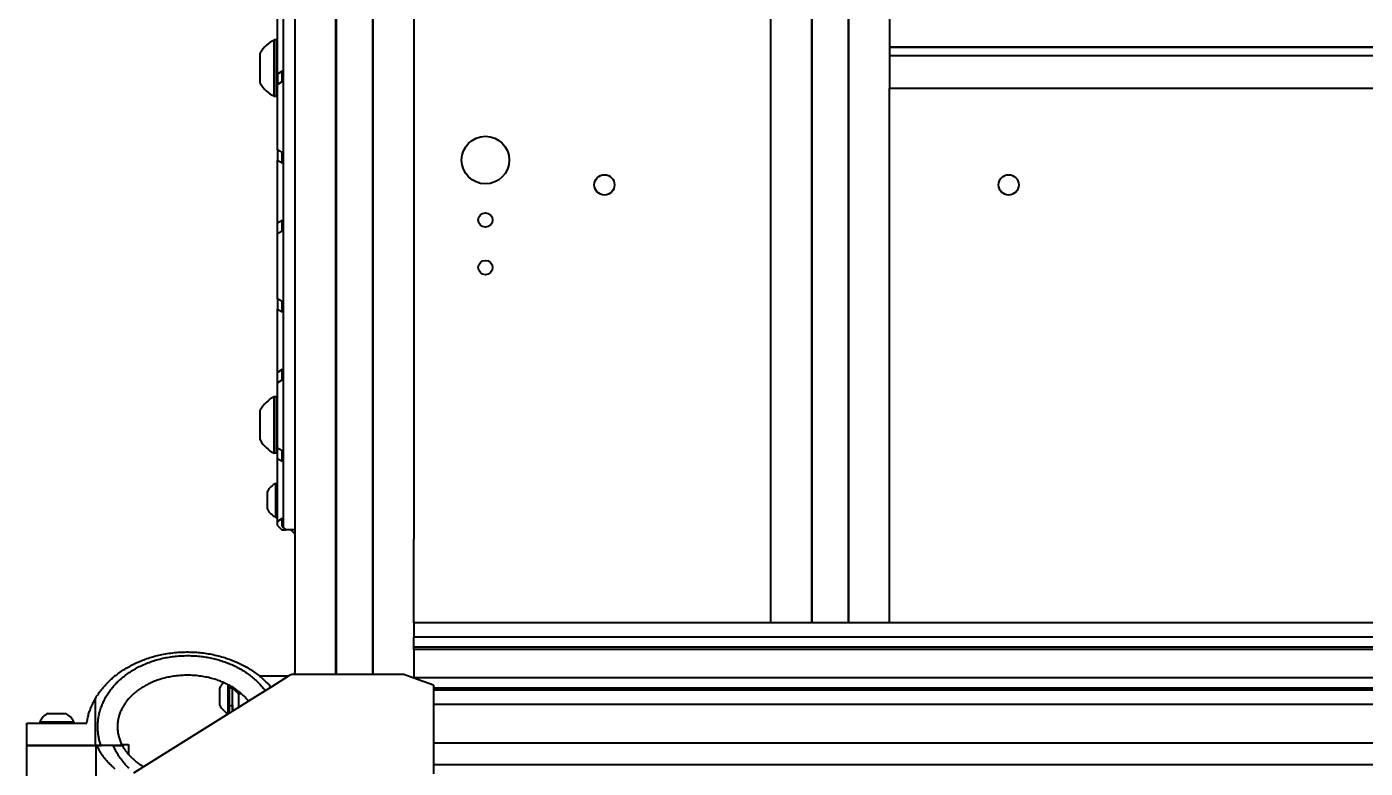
# Model space of a CAD drawing. Header units: millimetres. Extents: x 15 to 415, y 5 to 292.
# Drawn here: x 89.36 to 117.51, y 112.42 to 128.01 of the extents above; entities that cross this region are included whole.
import ezdxf

# ---------------------------------------------------------------- set-up
doc = ezdxf.new("R2010")
doc.units = ezdxf.units.MM
doc.layers.add('Geometries', color=7, linetype='Continuous')

msp = doc.modelspace()

# ---------------------------------------------------------------- linework, layer by layer
at = {"layer": 'Geometries', "linetype": 'Continuous', "lineweight": 40}
for p, q in [((95.8692, 141.4722), (95.8692, 114.3933)), ((96.6321, 141.4722), (96.6321, 114.3933)), ((94.7569, 138.7128), (94.7569, 117.4838)), ((96.6382, 137.9257), (96.6382, 114.3933)), ((95.8632, 114.3933), (95.8632, 136.829)), ((97.5007, 136.4654), (97.5007, 118.7384)), ((105.0007, 136.4646), (105.0007, 115.4741)), ((105.8632, 136.4646), (105.8632, 115.4741)), ((105.8692, 136.4646), (105.8692, 115.4741)), ((106.6321, 136.4646), (106.6321, 115.4741)), ((106.6382, 136.4646), (106.6382, 115.4741)), ((95.0007, 135.0154), (95.0007, 117.3457)), ((94.6319, 127.4479), (94.6319, 128.3397)), ((107.5007, 128.3468), (107.5007, 127.584)), ((94.6171, 127.7291), (94.5655, 127.7291)), ((94.5655, 126.5416), (94.5655, 127.7291)), ((94.6171, 127.4479), (94.6171, 127.7291)), ((107.5007, 127.584), (127.5007, 127.584)), ((107.5007, 127.584), (107.5007, 127.5779)), ((107.5007, 127.5779), (127.5007, 127.5779)), ((107.5007, 127.5779), (107.5007, 127.3967)), ((94.2733, 126.8229), (94.2733, 127.4479)), ((94.6319, 127.4479), (94.6171, 127.4479)), ((94.6171, 126.8229), (94.6171, 127.4479)), ((94.6319, 127.0118), (94.6319, 127.4479)), ((107.5007, 127.3967), (107.5007, 126.7154)), ((127.5007, 127.3967), (107.5007, 127.3967)), ((107.5007, 127.3967), (107.5007, 126.7154)), ((94.7319, 127.0698), (94.6319, 127.0118)), ((94.6319, 127.0118), (94.6319, 126.8229)), ((94.7319, 126.8531), (94.7319, 127.0698)), ((94.6319, 126.8229), (94.6171, 126.8229)), ((94.6171, 126.5416), (94.6171, 126.8229)), ((94.6319, 126.7951), (94.7319, 126.8531)), ((94.6319, 126.8229), (94.6319, 126.7951)), ((94.6319, 125.4211), (94.6319, 126.7951)), ((107.5007, 126.7154), (127.5007, 126.7154)), ((107.5007, 115.4741), (107.5007, 126.7154)), ((94.6171, 126.5416), (94.5655, 126.5416)), ((94.6319, 125.4211), (94.6319, 125.2047)), ((94.7319, 125.3635), (94.6319, 125.4211)), ((94.7319, 125.1822), (94.7319, 125.3635)), ((94.6319, 125.1822), (94.6319, 125.2047)), ((94.6319, 125.2047), (94.6319, 125.2047)), ((94.6319, 125.2047), (94.7319, 125.1471)), ((94.6319, 123.9003), (94.6319, 125.1822)), ((94.6319, 125.1822), (94.6319, 125.1822)), ((94.7319, 125.1471), (94.7319, 125.1822)), ((94.7319, 125.1822), (94.7319, 125.1822)), ((94.7319, 123.9348), (94.6319, 123.8768)), ((94.6319, 123.8768), (94.6319, 123.9003)), ((94.6319, 123.9003), (94.6319, 123.9003)), ((94.6319, 123.8768), (94.6319, 123.8768)), ((94.6319, 123.6601), (94.6319, 123.8768)), ((94.7319, 123.7181), (94.7319, 123.9348)), ((94.6319, 123.6601), (94.7319, 123.7181)), ((94.6319, 122.2861), (94.6319, 123.6601)), ((94.7319, 122.2285), (94.6319, 122.2861)), ((94.6319, 122.2861), (94.6319, 122.0697)), ((94.7319, 122.0472), (94.7319, 122.2285)), ((94.6319, 120.7653), (94.6319, 122.0697)), ((94.6319, 122.0697), (94.6319, 122.0697)), ((94.6319, 122.0697), (94.7319, 122.0121)), ((94.7319, 122.0121), (94.7319, 122.0472)), ((94.7319, 122.0472), (94.7319, 122.0472)), ((94.7319, 120.7998), (94.6319, 120.7418)), ((94.6319, 120.7418), (94.6319, 120.7653)), ((94.6319, 120.7653), (94.6319, 120.7653)), ((94.6319, 120.7418), (94.6319, 120.7418)), ((94.6319, 120.5251), (94.6319, 120.7418)), ((94.7319, 120.5831), (94.7319, 120.7998)), ((94.6319, 120.5251), (94.7319, 120.5831)), ((94.6319, 119.9479), (94.6319, 120.5251)), ((94.6171, 120.2291), (94.5655, 120.2291)), ((94.5655, 119.0416), (94.5655, 120.2291)), ((94.6171, 119.9479), (94.6171, 120.2291)), ((94.2733, 119.3229), (94.2733, 119.9479)), ((94.6319, 119.9479), (94.6171, 119.9479)), ((94.6171, 119.3229), (94.6171, 119.9479)), ((94.6319, 119.3229), (94.6319, 119.9479)), ((94.6171, 119.3229), (94.6319, 119.3229)), ((94.6171, 119.0416), (94.6171, 119.3229)), ((94.6319, 119.1511), (94.6319, 119.3229)), ((94.7319, 119.0935), (94.6319, 119.1511)), ((94.6319, 118.9347), (94.6319, 119.1511)), ((94.7319, 118.8771), (94.7319, 119.0935)), ((94.6171, 119.0416), (94.5655, 119.0416)), ((94.6319, 118.9122), (94.6319, 118.9347)), ((94.6319, 118.9347), (94.6319, 118.9347)), ((94.6319, 118.9347), (94.7319, 118.8771)), ((94.6319, 118.7499), (94.6319, 118.9122)), ((94.6319, 118.9122), (94.6319, 118.9122)), ((94.6319, 118.7498), (94.6319, 118.7499)), ((94.6319, 118.2385), (94.6319, 118.7498)), ((97.5007, 118.7384), (97.5007, 117.2384)), ((94.4225, 117.8635), (94.4225, 118.2385)), ((94.5978, 118.4073), (94.6287, 118.4073)), ((94.5978, 117.6948), (94.5978, 118.4073)), ((94.6287, 118.2385), (94.6287, 118.4073)), ((94.6287, 118.2385), (94.6319, 118.2385)), ((94.6287, 117.8635), (94.6287, 118.2385)), ((94.6319, 117.8635), (94.6319, 118.2385)), ((94.5978, 117.6948), (94.6287, 117.6948)), ((94.6287, 117.8635), (94.6319, 117.8635)), ((94.6287, 117.6948), (94.6287, 117.8635)), ((94.6319, 117.795), (94.6319, 117.8635)), ((94.6319, 117.6092), (94.6319, 117.795)), ((94.6319, 117.795), (94.6319, 117.795)), ((94.7319, 117.6671), (94.6319, 117.6092)), ((94.7319, 117.5088), (94.7319, 117.6671)), ((94.6319, 117.6092), (94.6319, 117.6092)), ((94.6319, 117.5253), (94.6319, 117.6092)), ((94.6319, 117.5253), (94.7233, 117.4338)), ((94.7233, 117.4338), (94.8069, 117.4338)), ((94.7319, 117.5088), (94.7569, 117.4838)), ((94.7569, 117.4838), (94.8069, 117.4338)), ((94.9126, 117.4338), (94.8069, 117.4338)), ((95.0006, 117.4338), (94.9126, 117.4338)), ((94.9126, 117.4338), (95.0006, 117.3458)), ((95.0007, 117.3457), (95.0007, 114.5685)), ((97.5007, 115.4741), (97.5007, 117.2384)), ((105.0007, 115.4741), (97.5007, 115.4741)), ((97.5007, 115.4741), (97.5007, 115.1791)), ((105.8632, 115.4741), (105.0007, 115.4741)), ((105.8692, 115.4741), (105.8632, 115.4741)), ((106.6321, 115.4741), (105.8692, 115.4741)), ((106.6382, 115.4741), (106.6321, 115.4741)), ((107.5007, 115.4741), (106.6382, 115.4741)), ((127.5007, 115.4741), (107.5007, 115.4741)), ((137.5007, 115.1791), (97.5007, 115.1791)), ((97.5007, 115.1791), (97.5007, 115.1736)), ((97.5007, 114.9677), (97.5007, 115.1736)), ((97.5007, 114.9141), (97.5007, 114.9677)), ((137.5006, 114.9677), (97.5007, 114.9677)), ((137.5007, 114.9141), (97.5007, 114.9141)), ((97.5007, 114.9141), (97.5007, 114.3241)), ((95.0007, 114.5685), (95.0007, 114.4468)), ((94.2566, 114.3606), (94.8753, 114.3606)), ((94.8753, 114.3606), (94.4995, 114.1257)), ((94.9276, 114.3933), (94.8753, 114.3606)), ((95.0006, 114.3933), (94.9276, 114.3933)), ((95.0007, 114.3933), (95.0006, 114.3933)), ((95.0007, 114.4305), (95.0007, 114.4468)), ((95.0007, 114.4305), (95.0007, 114.3933)), ((95.8632, 114.3933), (95.0007, 114.3933)), ((95.8692, 114.3933), (95.8632, 114.3933)), ((96.6321, 114.3933), (95.8692, 114.3933)), ((96.6382, 114.3933), (96.6321, 114.3933)), ((97.2906, 114.3933), (96.6382, 114.3933)), ((97.5006, 114.3169), (97.2906, 114.3933)), ((97.5006, 114.3169), (97.5006, 114.3168)), ((97.5007, 114.3168), (97.5006, 114.3168)), ((137.5007, 114.3241), (97.5007, 114.3241)), ((97.5007, 114.3241), (97.5007, 114.3185)), ((97.5007, 114.3168), (97.5007, 114.3185)), ((97.9156, 114.1658), (97.5007, 114.3168)), ((93.4225, 113.7385), (93.4225, 114.1135)), ((93.5978, 113.5698), (93.5978, 114.1767)), ((93.6287, 114.1135), (93.6287, 114.1601)), ((93.6287, 114.1135), (93.6881, 114.1135)), ((93.6287, 113.7385), (93.6287, 114.1135)), ((93.6881, 114.1135), (93.6881, 114.1257)), ((93.6881, 114.1257), (93.6881, 114.1135)), ((93.6881, 114.1106), (93.6881, 114.1135)), ((93.6881, 114.1106), (93.8131, 113.9856)), ((93.6881, 113.7385), (93.6881, 114.1106)), ((93.8131, 113.9856), (93.8131, 113.6969)), ((93.879, 113.9856), (93.8131, 113.9856)), ((94.3771, 114.0493), (94.026, 113.8299)), ((94.4995, 114.1257), (94.3771, 114.0493)), ((97.9156, 114.1658), (97.9156, 114.1126)), ((97.9156, 114.1126), (97.9156, 114.059)), ((97.9156, 114.1126), (97.9175, 114.1126)), ((97.9156, 114.059), (97.9156, 113.764)), ((97.9492, 114.059), (97.9156, 114.059)), ((97.9175, 114.1126), (137.1714, 114.1126)), ((137.168, 114.059), (97.9492, 114.059)), ((90.8106, 112.8968), (90.8106, 113.8939)), ((93.6287, 113.7385), (93.6881, 113.7385)), ((93.6287, 113.5816), (93.6287, 113.7385)), ((93.6881, 113.7385), (93.6881, 113.828)), ((93.6881, 113.6187), (93.6881, 113.7385)), ((93.6881, 113.6187), (93.6881, 113.7385)), ((93.6881, 113.7385), (93.6881, 113.6187)), ((93.8131, 113.6969), (93.6881, 113.6187)), ((94.026, 113.8299), (93.8131, 113.6969)), ((97.9156, 113.764), (97.9156, 112.9535)), ((137.1731, 113.764), (97.9156, 113.764)), ((89.8069, 113.5729), (90.1819, 113.5729)), ((93.6098, 113.5698), (91.8207, 112.4518)), ((93.5978, 113.5698), (93.6098, 113.5698)), ((93.6287, 113.5816), (93.6098, 113.5698)), ((93.6881, 113.6187), (93.6287, 113.5816)), ((89.3631, 112.8967), (89.3631, 113.3717)), ((89.3631, 113.3717), (89.6381, 113.3717)), ((89.6381, 113.3976), (89.6381, 113.3717)), ((89.6381, 113.3976), (90.3506, 113.3976)), ((89.6381, 113.3717), (90.3506, 113.3717)), ((90.3506, 113.3976), (90.3506, 113.3717)), ((90.3506, 113.3717), (90.6257, 113.3717)), ((89.8069, 112.8967), (89.3631, 112.8967)), ((89.3647, 112.0104), (89.3647, 112.8964)), ((89.3647, 112.8964), (89.8069, 112.8964)), ((89.8069, 112.8967), (89.8069, 112.8964)), ((90.1819, 112.8967), (89.8069, 112.8967)), ((89.8069, 112.8964), (90.1819, 112.8964)), ((90.525, 112.8967), (90.1819, 112.8967)), ((90.1819, 112.8964), (90.1819, 112.8967)), ((90.1819, 112.8964), (90.525, 112.8964)), ((90.525, 112.8967), (90.525, 112.8964)), ((90.7631, 112.8967), (90.525, 112.8967)), ((90.525, 112.8964), (90.8121, 112.8964)), ((90.7631, 112.8968), (90.8106, 112.8968)), ((90.7631, 112.8968), (90.7631, 112.8967)), ((90.8106, 112.8968), (90.8121, 112.8968)), ((90.8121, 112.8968), (90.8121, 111.8216)), ((90.8121, 112.8968), (90.841, 112.8968)), ((90.8415, 112.8964), (90.8121, 112.8964)), ((90.841, 112.8968), (90.8414, 112.8968)), ((90.8416, 112.8968), (90.8414, 112.8968)), ((90.8462, 112.8964), (90.8415, 112.8964)), ((90.8497, 112.8773), (90.8415, 112.8964)), ((90.8416, 112.8968), (90.9239, 112.8968)), ((90.875, 112.8964), (90.8462, 112.8964)), ((90.875, 112.8968), (90.875, 112.8964)), ((90.9227, 112.8964), (90.875, 112.8964)), ((91.1334, 112.8968), (90.9239, 112.8968)), ((91.1335, 112.8964), (90.9384, 112.8964)), ((91.1645, 112.8968), (91.1334, 112.8968)), ((91.1801, 112.8964), (91.1335, 112.8964)), ((91.1801, 112.8964), (91.3731, 112.8964)), ((91.3729, 112.8968), (91.1941, 112.8968)), ((91.3602, 112.9213), (91.5, 112.9213)), ((91.5, 112.9213), (91.5, 112.7143)), ((97.9156, 112.9535), (97.9156, 112.4918)), ((97.9156, 112.9535), (97.9357, 112.9535)), ((97.9357, 112.9535), (137.17, 112.9535)), ((91.8206, 112.4518), (91.6106, 112.3205)), ((91.8207, 112.4518), (91.8206, 112.4518)), ((97.9156, 112.4918), (97.9156, 112.3022)), ((137.1731, 112.4918), (97.9156, 112.4918))]:
    msp.add_line(p, q, dxfattribs=at)
at = {"layer": 'Geometries', "linetype": 'Continuous', "lineweight": 40, "flags": 128}
for points in [[(90.8106, 113.8939), (90.8249, 113.9178), (90.8397, 113.9413), (90.8549, 113.9647), (90.8705, 113.9877), (90.8864, 114.0105), (90.9028, 114.033), (90.9195, 114.0552), (90.9367, 114.0771), (90.9545, 114.0992), (90.9727, 114.121), (90.9912, 114.1424), (91.0101, 114.1636), (91.0281, 114.1831), (91.0463, 114.2023), (91.0649, 114.2213), (91.0837, 114.24), (91.1028, 114.2584), (91.1221, 114.2765), (91.1418, 114.2944), (91.1616, 114.3119), (91.1817, 114.3292), (91.202, 114.3462), (91.2278, 114.3671), (91.2539, 114.3876), (91.2803, 114.4076), (91.3071, 114.4271), (91.3298, 114.4433), (91.3527, 114.4591), (91.3759, 114.4746), (91.3993, 114.4897), (91.4228, 114.5046), (91.4502, 114.5214), (91.4778, 114.5377), (91.5057, 114.5536), (91.5338, 114.5691), (91.5621, 114.5843), (91.5906, 114.599), (91.6193, 114.6133), (91.6482, 114.6272), (91.6773, 114.6407), (91.7066, 114.6537), (91.7361, 114.6664), (91.7657, 114.6787), (91.7955, 114.6906), (91.8255, 114.7021), (91.8556, 114.7132), (91.8874, 114.7244), (91.9193, 114.7352), (91.9514, 114.7455), (91.9836, 114.7554), (92.016, 114.7649), (92.047, 114.7736), (92.0781, 114.7818), (92.1094, 114.7897), (92.1407, 114.7971), (92.1721, 114.8042), (92.2036, 114.8109), (92.2415, 114.8184), (92.2796, 114.8253), (92.3177, 114.8317), (92.3559, 114.8375), (92.3942, 114.8427), (92.4325, 114.8474), (92.471, 114.8516), (92.5095, 114.8551), (92.548, 114.8581), (92.5865, 114.8606), (92.6205, 114.8623), (92.6546, 114.8636), (92.6886, 114.8644), (92.7226, 114.8648), (92.7567, 114.8648), (92.7907, 114.8644), (92.8259, 114.8634), (92.8611, 114.8621), (92.8963, 114.8602), (92.9315, 114.8579), (92.9666, 114.8551), (93.0017, 114.8519), (93.0368, 114.8482), (93.0718, 114.844), (93.1067, 114.8394), (93.1416, 114.8343), (93.177, 114.8287), (93.2124, 114.8225), (93.2476, 114.8159), (93.2828, 114.8088), (93.3178, 114.8012), (93.3526, 114.7931), (93.3872, 114.7846), (93.4217, 114.7756), (93.4561, 114.7661), (93.4903, 114.7561), (93.5244, 114.7457), (93.5583, 114.7347), (93.5921, 114.7233), (93.6257, 114.7113), (93.6591, 114.6989), (93.6923, 114.686), (93.7254, 114.6726), (93.7582, 114.6587), (93.7909, 114.6443), (93.8232, 114.6294), (93.8515, 114.6159), (93.8796, 114.602), (93.9076, 114.5877), (93.9353, 114.573), (93.9628, 114.558), (93.9901, 114.5425), (94.0157, 114.5275), (94.0412, 114.5122), (94.0664, 114.4964), (94.0914, 114.4804), (94.1162, 114.464), (94.1407, 114.4472), (94.165, 114.4301), (94.1891, 114.4126), (94.2129, 114.3948), (94.2364, 114.3766), (94.2566, 114.3606)], [(91.3539, 114.3099), (91.3706, 114.324), (91.3911, 114.3408), (91.4152, 114.36), (91.4397, 114.3788), (91.4645, 114.3971), (91.4896, 114.415), (91.515, 114.4325), (91.5407, 114.4495), (91.5667, 114.4661), (91.5929, 114.4822), (91.6194, 114.4979), (91.6462, 114.5132), (91.6732, 114.5281), (91.7004, 114.5425), (91.7279, 114.5566), (91.7556, 114.5701), (91.7834, 114.5833), (91.8135, 114.5969), (91.8438, 114.6101), (91.8743, 114.6227), (91.905, 114.6349), (91.9359, 114.6466), (91.9675, 114.6581), (91.9994, 114.6691), (92.0314, 114.6795), (92.0636, 114.6895), (92.0959, 114.699), (92.1284, 114.708), (92.161, 114.7165), (92.1937, 114.7246), (92.2265, 114.7321), (92.2595, 114.7392), (92.2925, 114.7458), (92.3256, 114.7519), (92.3588, 114.7575), (92.3921, 114.7627), (92.4255, 114.7674), (92.4589, 114.7716), (92.4924, 114.7754), (92.5259, 114.7787), (92.5622, 114.7817), (92.5986, 114.7841), (92.635, 114.7861), (92.6715, 114.7874), (92.7079, 114.7883), (92.7444, 114.7885), (92.7818, 114.7882), (92.8192, 114.7874), (92.8567, 114.7859), (92.8941, 114.7839), (92.9314, 114.7813), (92.9687, 114.7781), (93, 114.775), (93.0313, 114.7714), (93.0625, 114.7675), (93.0936, 114.7631), (93.1247, 114.7584), (93.1557, 114.7532), (93.1866, 114.7476), (93.2175, 114.7416), (93.2483, 114.7352), (93.279, 114.7283), (93.3095, 114.721), (93.34, 114.7134), (93.3704, 114.7053), (93.4007, 114.6967), (93.4308, 114.6878), (93.4622, 114.6779), (93.4935, 114.6676), (93.5247, 114.6569), (93.5556, 114.6456), (93.5864, 114.6339), (93.6151, 114.6225), (93.6436, 114.6106), (93.6719, 114.5984), (93.7001, 114.5857), (93.7281, 114.5726), (93.7558, 114.559), (93.7834, 114.5451), (93.8107, 114.5307), (93.8378, 114.5159), (93.8647, 114.5006), (93.8913, 114.4849), (93.9176, 114.4688), (93.9437, 114.4523), (93.9695, 114.4353), (93.995, 114.4179), (94.0174, 114.402), (94.0396, 114.3859), (94.0614, 114.3694), (94.0831, 114.3525), (94.1044, 114.3353), (94.1255, 114.3178), (94.1462, 114.3), (94.1665, 114.2819), (94.1866, 114.2635), (94.2063, 114.2447), (94.2257, 114.2256), (94.2448, 114.2062), (94.2636, 114.1865), (94.2734, 114.1758)], [(90.9239, 112.8968), (90.9171, 112.917), (90.9107, 112.9373), (90.9047, 112.9577), (90.8989, 112.9782), (90.8936, 112.9989), (90.8885, 113.0197), (90.8839, 113.0406), (90.8796, 113.0616), (90.8756, 113.0826), (90.8721, 113.1036), (90.8689, 113.1248), (90.8661, 113.146), (90.8636, 113.1672), (90.8616, 113.1885), (90.8599, 113.2098), (90.8585, 113.2311), (90.8576, 113.2525), (90.857, 113.2739), (90.8569, 113.2952), (90.8571, 113.3166), (90.8576, 113.338), (90.8586, 113.3593), (90.8599, 113.3807), (90.8618, 113.4037), (90.8641, 113.4267), (90.8668, 113.4497), (90.87, 113.4727), (90.8737, 113.4955), (90.878, 113.5199), (90.8829, 113.5442), (90.8882, 113.5685), (90.894, 113.5926), (90.9004, 113.6165), (90.9071, 113.6404), (90.9144, 113.6641), (90.9221, 113.6877), (90.9303, 113.7111), (90.9389, 113.7343), (90.948, 113.7574), (90.9576, 113.7803), (90.9675, 113.803), (90.9779, 113.8255), (90.9887, 113.8478), (91.0011, 113.8722), (91.014, 113.8963), (91.0274, 113.9201), (91.0413, 113.9437), (91.0556, 113.967), (91.069, 113.9878), (91.0827, 114.0085), (91.0968, 114.0289), (91.1113, 114.049), (91.1261, 114.0689), (91.1412, 114.0885), (91.1567, 114.1079), (91.1725, 114.127), (91.1886, 114.1458), (91.205, 114.1644), (91.2217, 114.1827), (91.2386, 114.2007), (91.2559, 114.2185), (91.2735, 114.236), (91.2913, 114.2532), (91.3107, 114.2714), (91.3304, 114.2892), (91.3503, 114.3068), (91.3539, 114.3099)], [(93.5064, 114.2205), (93.4846, 114.23), (93.4607, 114.24), (93.4366, 114.2495), (93.4126, 114.2587), (93.3884, 114.2675), (93.3641, 114.276), (93.3396, 114.2841), (93.3151, 114.2918), (93.2842, 114.301), (93.2532, 114.3096), (93.2221, 114.3177), (93.1908, 114.3253), (93.1594, 114.3323), (93.1279, 114.3388), (93.0963, 114.3448), (93.0646, 114.3502), (93.0312, 114.3554), (92.9977, 114.36), (92.9641, 114.364), (92.9305, 114.3674), (92.8995, 114.37), (92.8686, 114.3722), (92.8376, 114.3739), (92.8065, 114.3751), (92.7754, 114.3758), (92.7444, 114.376), (92.7111, 114.3758), (92.6778, 114.3749), (92.6445, 114.3735), (92.6113, 114.3716), (92.5781, 114.3691), (92.5449, 114.3661), (92.5118, 114.3625), (92.4787, 114.3584), (92.4458, 114.3536), (92.4129, 114.3484), (92.3856, 114.3436), (92.3583, 114.3383), (92.3311, 114.3327), (92.304, 114.3267), (92.277, 114.3203), (92.2501, 114.3135), (92.2213, 114.3058), (92.1926, 114.2975), (92.164, 114.2888), (92.1355, 114.2796), (92.1072, 114.27), (92.0791, 114.2598), (92.0508, 114.249), (92.0226, 114.2378), (91.9947, 114.226), (91.967, 114.2137), (91.9449, 114.2035), (91.9231, 114.1929), (91.9014, 114.182), (91.8798, 114.1708), (91.8585, 114.1593), (91.8373, 114.1474), (91.8163, 114.1352), (91.7956, 114.1227), (91.775, 114.1097), (91.7547, 114.0965), (91.7333, 114.0821), (91.7122, 114.0672), (91.6914, 114.052), (91.6709, 114.0363), (91.6507, 114.0203), (91.6332, 114.0059), (91.616, 113.9911), (91.599, 113.9761), (91.5823, 113.9607), (91.5659, 113.945), (91.5498, 113.929), (91.534, 113.9127), (91.5185, 113.8961), (91.5034, 113.8792), (91.4886, 113.8619), (91.4741, 113.8444), (91.4601, 113.8266), (91.4484, 113.8112), (91.4371, 113.7955), (91.426, 113.7797), (91.4153, 113.7637), (91.4048, 113.7474), (91.3938, 113.7294), (91.3831, 113.7112), (91.3729, 113.6927), (91.3631, 113.674), (91.3537, 113.6551), (91.3447, 113.636), (91.3362, 113.6167), (91.3282, 113.5971), (91.3206, 113.5774), (91.3136, 113.5575), (91.307, 113.5374), (91.3009, 113.5172), (91.296, 113.4994), (91.2915, 113.4814), (91.2874, 113.4634), (91.2837, 113.4453), (91.2804, 113.4271), (91.2775, 113.4085), (91.2751, 113.3899), (91.273, 113.3711), (91.2715, 113.3524), (91.2703, 113.3336), (91.2696, 113.3148), (91.2694, 113.296), (91.2696, 113.2772), (91.2702, 113.2584), (91.2713, 113.2396), (91.2729, 113.2198), (91.275, 113.2), (91.2777, 113.1802), (91.2808, 113.1605), (91.2844, 113.1409), (91.2888, 113.12), (91.2937, 113.0991), (91.2992, 113.0784), (91.3052, 113.0579), (91.3117, 113.0375), (91.3188, 113.0172), (91.3263, 112.9972), (91.3344, 112.9773), (91.3432, 112.9568), (91.3526, 112.9366), (91.3602, 112.9213)], [(94.2566, 114.3606), (94.2597, 114.3581), (94.2826, 114.3392), (94.3053, 114.32), (94.3277, 114.3004), (94.3497, 114.2805), (94.3631, 114.2681)], [(94.3631, 114.2681), (94.3715, 114.2602), (94.3929, 114.2396), (94.414, 114.2186), (94.4309, 114.2013), (94.4397, 114.192)], [(93.5978, 114.1767), (93.5771, 114.1872), (93.5555, 114.1979), (93.532, 114.209), (93.5084, 114.2197), (93.5064, 114.2205)], [(93.6288, 114.1601), (93.6199, 114.1649), (93.5986, 114.1763), (93.5978, 114.1767)], [(93.6882, 114.1257), (93.6827, 114.129), (93.6619, 114.1413), (93.641, 114.1533), (93.6288, 114.1601)], [(93.7077, 114.1136), (93.7032, 114.1164), (93.6882, 114.1257)], [(93.8791, 113.9856), (93.8758, 113.9885), (93.8591, 114.0028), (93.8405, 114.0183), (93.8217, 114.0333), (93.8025, 114.048), (93.7832, 114.0624), (93.7635, 114.0764), (93.7437, 114.0901), (93.7235, 114.1034), (93.7077, 114.1136)], [(94.026, 113.8299), (94.024, 113.8325), (94.0108, 113.8491), (93.9973, 113.8654), (93.9834, 113.8814), (93.9692, 113.8972), (93.9547, 113.9127), (93.94, 113.928), (93.9244, 113.9435), (93.9084, 113.9588), (93.8923, 113.9738), (93.8791, 113.9856)], [(94.2734, 114.1758), (94.282, 114.1664), (94.3, 114.146), (94.3177, 114.1253), (94.335, 114.1042), (94.3519, 114.0829), (94.3632, 114.0682)], [(94.3632, 114.0682), (94.3692, 114.0601), (94.3772, 114.0493)], [(94.4397, 114.192), (94.4475, 114.1838), (94.4639, 114.166), (94.4801, 114.148), (94.496, 114.1298), (94.4995, 114.1257)], [(90.6257, 113.3717), (90.6285, 113.3909), (90.6324, 113.4146), (90.6367, 113.4383), (90.6414, 113.4618), (90.6465, 113.4851), (90.652, 113.5084), (90.6579, 113.5315), (90.6642, 113.5545), (90.6709, 113.5772), (90.678, 113.5999), (90.6854, 113.6223), (90.6932, 113.6446), (90.7014, 113.6667), (90.7104, 113.6901), (90.7199, 113.7133), (90.7298, 113.7363), (90.74, 113.759), (90.7508, 113.7821), (90.7621, 113.805), (90.7737, 113.8275), (90.7856, 113.8499), (90.7979, 113.8721), (90.8106, 113.8939)], [(91.2219, 112.4088), (91.2023, 112.4249), (91.1832, 112.441), (91.1647, 112.4573), (91.146, 112.4741), (91.128, 112.491), (91.1104, 112.5079), (91.0935, 112.5249), (91.077, 112.5419), (91.0611, 112.559), (91.0457, 112.576), (91.032, 112.5916), (91.0188, 112.6073), (91.006, 112.6229), (90.9936, 112.6385), (90.9816, 112.6541), (90.97, 112.6696), (90.9578, 112.6866), (90.9461, 112.7035), (90.9349, 112.7204), (90.9241, 112.7372), (90.9138, 112.7539), (90.9039, 112.7706), (90.8944, 112.7872), (90.8845, 112.8055), (90.8751, 112.8236), (90.8661, 112.8416), (90.8577, 112.8595), (90.8497, 112.8773)], [(91.5117, 112.4171), (91.4917, 112.4381), (91.472, 112.4594), (91.4525, 112.481), (91.4342, 112.502), (91.4161, 112.5232), (91.3984, 112.5447), (91.381, 112.5664), (91.3639, 112.5884), (91.3461, 112.6122), (91.3287, 112.6362), (91.3118, 112.6606), (91.2953, 112.6853), (91.2824, 112.7052), (91.2698, 112.7254), (91.2575, 112.7458), (91.2456, 112.7663), (91.234, 112.7871), (91.2224, 112.8086), (91.2113, 112.8302), (91.2005, 112.8521), (91.1901, 112.8741), (91.1801, 112.8964)], [(91.3602, 112.9213), (91.3625, 112.9166), (91.3729, 112.8968)], [(91.3731, 112.8964), (91.3827, 112.8792), (91.3925, 112.8622), (91.4027, 112.8455), (91.4133, 112.8289), (91.4242, 112.8126), (91.4353, 112.7965), (91.4468, 112.7806), (91.4586, 112.7649), (91.471, 112.749), (91.4837, 112.7334), (91.4967, 112.7181), (91.5, 112.7143)], [(91.5, 112.7143), (91.51, 112.7029), (91.5233, 112.6883), (91.5368, 112.6738), (91.5506, 112.6597), (91.5647, 112.6457), (91.579, 112.6319), (91.5936, 112.6184), (91.6109, 112.6028), (91.6286, 112.5876), (91.6465, 112.5727), (91.6647, 112.5581), (91.6831, 112.5438), (91.7018, 112.5299), (91.7207, 112.5163), (91.7399, 112.503), (91.7593, 112.49), (91.7789, 112.4774), (91.7986, 112.465), (91.8186, 112.453), (91.8206, 112.4518)]]:
    msp.add_lwpolyline(points, dxfattribs=at)
at = {"layer": 'Geometries', "linetype": 'Continuous', "lineweight": 40}
for centre, radius in [((99.0069, 125.204), 0.5), ((101.5086, 124.6823), 0.2125), ((110.0086, 124.6823), 0.2125), ((99.0069, 123.9453), 0.15), ((99.0069, 122.9453), 0.15)]:
    msp.add_circle(centre, radius, dxfattribs=at)
for centre, radius, start, end in [((94.8556, 127.1354), 0.6608, 116.03725, 151.77734), ((94.8556, 127.1354), 0.6608, 208.22267, 243.96273), ((94.8556, 119.6354), 0.6608, 116.03725, 151.77734), ((94.8556, 119.6354), 0.6608, 208.22267, 243.96273), ((94.7718, 118.051), 0.3965, 116.03726, 151.77736), ((94.7718, 118.051), 0.3965, 208.22264, 243.96274), ((93.7718, 113.926), 0.3965, 132.02589, 151.77736), ((93.7718, 113.926), 0.3965, 208.22264, 243.96274), ((89.9944, 113.2235), 0.3965, 118.22266, 153.96274), ((89.9944, 113.2235), 0.3965, 26.03726, 61.77735)]:
    msp.add_arc(centre, radius, start, end, dxfattribs=at)

doc.saveas('drawing.dxf')
